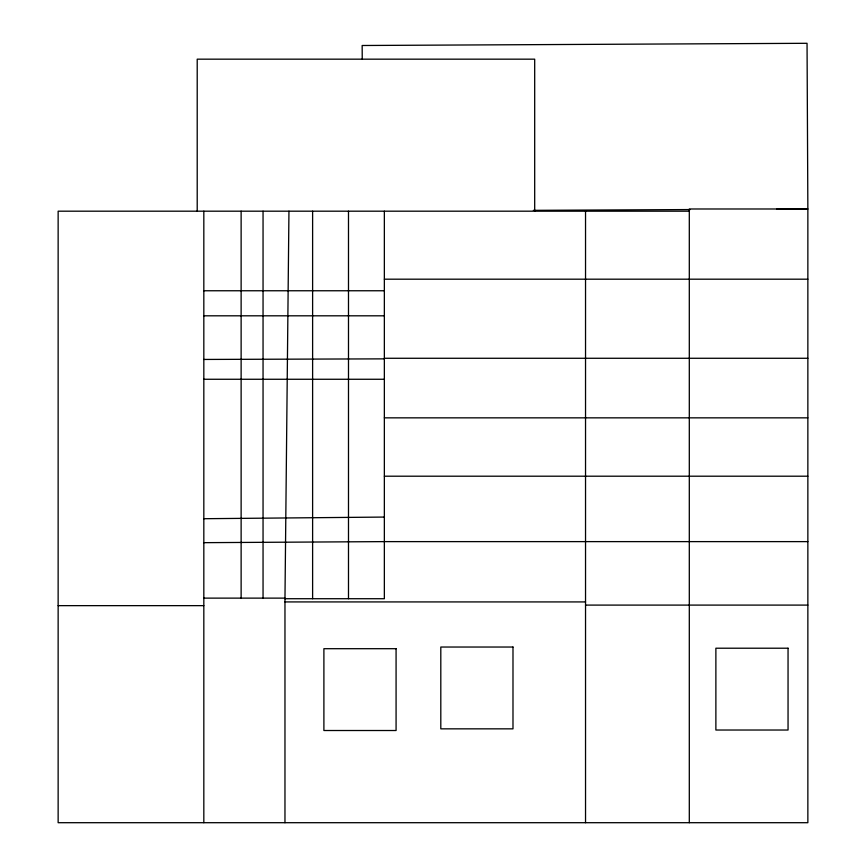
<?xml version="1.0" encoding="UTF-8"?>
<svg xmlns="http://www.w3.org/2000/svg" width="866" height="866" viewBox="0 0 866 866"><rect width="100%" height="100%" fill="white"/><g stroke="black" fill="none" stroke-linecap="round" stroke-linejoin="round"><path stroke-width="1.3" d="M288.952 211.185L284.968 598.72L384.352 598.72L384.352 211.185M203.824 518.712L384.352 517.067M533.359 210.341L690.224 209.561M776.759 209.139L807.859 208.987L807.047 43.3L362.161 45.497L362.237 58.975M203.824 542.668L384.352 541.618L807.859 541.618M203.824 359.444L384.352 358.86M689.304 211.185L58.141 211.185L58.141 822.7L807.859 822.7L807.859 208.987L689.304 208.987L689.304 822.7M384.352 279.188L807.859 279.188M203.824 290.76L384.352 290.76M203.824 315.809L384.352 315.809M384.352 358.275L807.859 358.275M203.824 379.265L384.352 379.265M384.352 417.845L807.859 417.845M384.352 476.203L807.859 476.203M203.824 598.125L284.968 598.125L284.968 822.7M284.968 601.924L585.535 601.924M585.535 605.096L807.859 605.096M58.141 605.648L203.824 605.648M585.535 211.185L585.535 822.7M534.69 211.185L534.69 59.169L197.21 59.169L197.21 211.185M348.489 211.185L348.489 598.72M312.615 211.185L312.615 598.72M263.048 211.185L263.048 598.125M241.127 211.185L241.127 598.125M203.824 211.185L203.824 822.7M512.986 647.032L440.805 647.032L440.805 728.847L512.986 728.847L512.986 647.032M788.049 648.212L715.879 648.212L715.879 730.027L788.049 730.027L788.049 648.212M396.076 648.699L323.895 648.699L323.895 730.514L396.076 730.514L396.076 648.699"/></g></svg>
